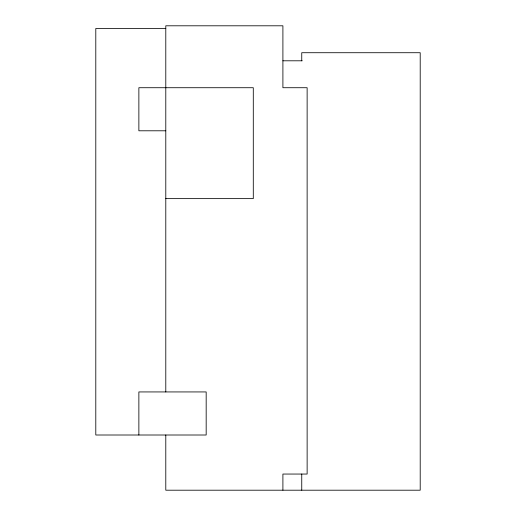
<?xml version="1.0" encoding="UTF-8"?>
<svg xmlns="http://www.w3.org/2000/svg" width="516" height="516" viewBox="0 0 516 516"><rect width="100%" height="100%" fill="white"/><g stroke="black" fill="none" stroke-linecap="round" stroke-linejoin="round"><path stroke-width="0.77" d="M165.791 28.49L95.795 28.49L95.795 435.007L206.174 435.007L206.174 391.934L138.869 391.934L138.869 435.007M282.903 60.798L302.202 60.798M165.791 130.793L138.869 130.793L138.869 87.72L253.292 87.72L253.292 198.628L165.791 198.628M301.75 60.798L301.75 52.722L420.205 52.722L420.205 490.2L165.791 490.2L165.791 435.007M301.75 474.049L301.75 490.2M282.903 490.2L282.903 474.049L307.13 474.049L307.13 87.72L282.903 87.72L282.903 25.8L165.791 25.8L165.791 391.934"/></g></svg>
